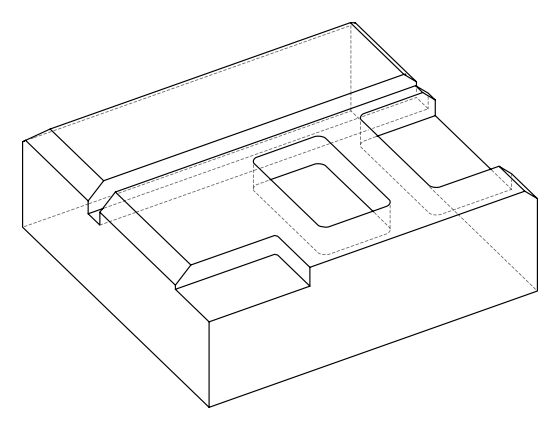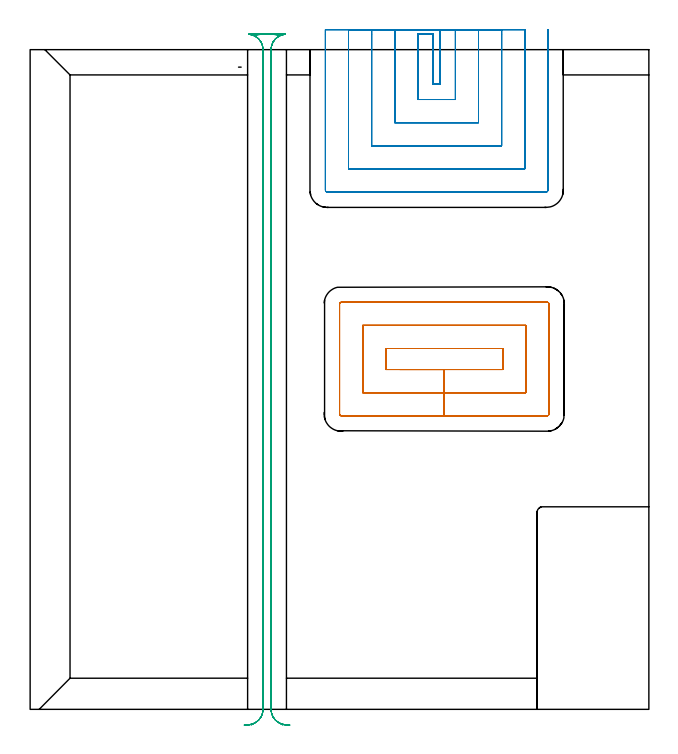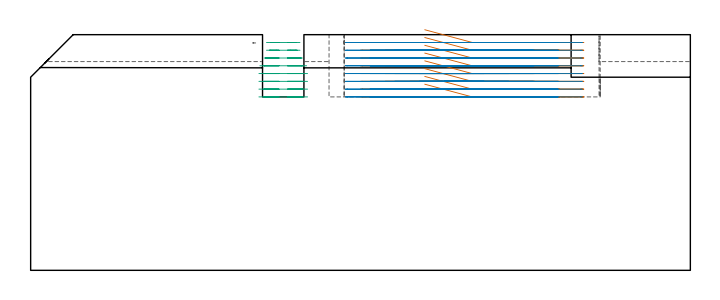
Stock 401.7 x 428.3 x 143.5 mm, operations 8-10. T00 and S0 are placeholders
(PLAN: 10 operations, 2 tool changes, 217.4 min)
(1 AREA_MILL | FG_CHAMFER_SURFACE | UGT0205_001 | 6.26 min | 19453 mm3)
(2 AREA_MILL_1 | FG_CHAMFER_SURFACE_1 | UGT0205_001 | 8.25 min | 29944 mm3)
(3 AREA_MILL_2 | FG_CHAMFER_SURFACE_2 | UGT0205_001 | 1 min | 4058 mm3)
(4 AREA_MILL_3 | FG_CHAMFER_SURFACE_3 | UGT0205_001 | 10.63 min | 36424 mm3)
(5 AREA_MILL_4 | FG_CHAMFER_SURFACE_4 | UGT0205_001 | 33.45 min | 138005 mm3)
(6 AREA_MILL_5 | FG_CHAMFER_SURFACE_5 | UGT0205_001 | 2.99 min | 8482 mm3)
(7 MILL_CORNER_NOTCH_RECTANGULAR | CORNER_NOTCH_RECTANGULAR | NXT0201_008 | Follow Part, ap 1.5, ae 75% | 92.49 min | 245580 mm3)
(8 MILL_RECTANGULAR_POCKET | POCKET_RECTANGULAR_STRAIGHT | UGT0201_094 | Follow Part, ap 5, ae 75% | 15.82 min | 549677 mm3)
(9 MILL_SLOT | SLOT_PARTIAL_RECTANGULAR | UGT0201_094 | Follow Part, ap 5, ae 75% | 31.41 min | 634081 mm3)
(10 MILL_RECTANGULAR_SLOT | SLOT_RECTANGULAR | UGT0201_094 | Follow Part, ap 5, ae 75% | 15.14 min | 403892 mm3)
(TOOL UGT0205_001 | Chamfer Mill 20 x 3 x 45 deg. | D20 FL50 Z2)
(TOOL NXT0201_008 | ENDMILL 6mm [2P460-0600-NA 1630] | D6 FL26 Z6)
(TOOL UGT0201_094 | End mill 20 mm | D20 FL38 Z4)
(OP 8 MILL_RECTANGULAR_POCKET)
G17 G21 G94 G90
T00 M6
G54
G17 G0 G90 X239.973 Y220.6 S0 M3
G43 Z153.5 H0
Z146.5
G94 G1 X268.85 Z138.762 F250.
X306.8 F500.
Y234.3
X230.9
Y220.6
X268.85
Y205.6
X321.8
Y249.3
X215.9
Y205.6
X268.85
Y190.6
X335.7
G3 X336.8 Y191.7 R1.1
G1 Y263.2
G3 X335.7 Y264.3 R1.1
G1 X202.
G3 X200.9 Y263.2 R1.1
G1 Y191.7
G3 X202. Y190.6 R1.1
G1 X268.85
X269.85
G0 X239.973 Y220.6 Z141.762
G1 X268.85 Z134.025 F250.
X306.8 F500.
Y234.3
X230.9
Y220.6
X268.85
Y205.6
X321.8
Y249.3
X215.9
Y205.6
X268.85
Y190.6
X335.7
G3 X336.8 Y191.7 R1.1
G1 Y263.2
G3 X335.7 Y264.3 R1.1
G1 X202.
G3 X200.9 Y263.2 R1.1
G1 Y191.7
G3 X202. Y190.6 R1.1
G1 X268.85
X269.85
G0 X239.973 Y220.6 Z137.025
G1 X268.85 Z129.287 F250.
X306.8 F500.
Y234.3
X230.9
Y220.6
X268.85
Y205.6
X321.8
Y249.3
X215.9
Y205.6
X268.85
Y190.6
X335.7
G3 X336.8 Y191.7 R1.1
G1 Y263.2
G3 X335.7 Y264.3 R1.1
G1 X202.
G3 X200.9 Y263.2 R1.1
G1 Y191.7
G3 X202. Y190.6 R1.1
G1 X268.85
X269.85
G0 X239.973 Y220.6 Z132.287
G1 X268.85 Z124.55 F250.
X306.8 F500.
Y234.3
X230.9
Y220.6
X268.85
Y205.6
X321.8
Y249.3
X215.9
Y205.6
X268.85
Y190.6
X335.7
G3 X336.8 Y191.7 R1.1
G1 Y263.2
G3 X335.7 Y264.3 R1.1
G1 X202.
G3 X200.9 Y263.2 R1.1
G1 Y191.7
G3 X202. Y190.6 R1.1
G1 X268.85
X269.85
G0 X239.973 Y220.6 Z127.55
G1 X268.85 Z119.812 F250.
X306.8 F500.
Y234.3
X230.9
Y220.6
X268.85
Y205.6
X321.8
Y249.3
X215.9
Y205.6
X268.85
Y190.6
X335.7
G3 X336.8 Y191.7 R1.1
G1 Y263.2
G3 X335.7 Y264.3 R1.1
G1 X202.
G3 X200.9 Y263.2 R1.1
G1 Y191.7
G3 X202. Y190.6 R1.1
G1 X268.85
X269.85
G0 X239.973 Y220.6 Z122.812
G1 X268.85 Z115.075 F250.
X306.8 F500.
Y234.3
X230.9
Y220.6
X268.85
Y205.6
X321.8
Y249.3
X215.9
Y205.6
X268.85
Y190.6
X335.7
G3 X336.8 Y191.7 R1.1
G1 Y263.2
G3 X335.7 Y264.3 R1.1
G1 X202.
G3 X200.9 Y263.2 R1.1
G1 Y191.7
G3 X202. Y190.6 R1.1
G1 X268.85
X269.85
G0 X239.973 Y220.6 Z118.075
G1 X268.85 Z110.337 F250.
X306.8 F500.
Y234.3
X230.9
Y220.6
X268.85
Y205.6
X321.8
Y249.3
X215.9
Y205.6
X268.85
Y190.6
X335.7
G3 X336.8 Y191.7 R1.1
G1 Y263.2
G3 X335.7 Y264.3 R1.1
G1 X202.
G3 X200.9 Y263.2 R1.1
G1 Y191.7
G3 X202. Y190.6 R1.1
G1 X268.85
X269.85
G0 X239.973 Y220.6 Z113.337
G1 X268.85 Z105.6 F250.
X306.8 F500.
Y234.3
X230.9
Y220.6
X268.85
Y205.6
X321.8
Y249.3
X215.9
Y205.6
X268.85
Y190.6
X335.7
G3 X336.8 Y191.7 R1.1
G1 Y263.2
G3 X335.7 Y264.3 R1.1
G1 X202.
G3 X200.9 Y263.2 R1.1
G1 Y191.7
G3 X202. Y190.6 R1.1
G1 X268.85
X269.85
G0 Z153.5
M5
M2
(OP 9 MILL_SLOT)
G17 G21 G94 G90
T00 M6
G54
G17 G0 G90 X266.1 Y441.3 S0 M3
G43 Z153.5 H0
Z138.762
G94 G1 Y438.3 F250.
Y405.9 F500.
X261.7
Y438.3
X251.7
Y395.9
X276.1
Y438.3
Y441.3 F250.
X236.7
Y438.3
Y380.9 F500.
X291.1
Y438.3
Y441.3 F250.
X221.7
Y438.3
Y365.9 F500.
X306.1
Y438.3
Y441.3 F250.
X206.7
Y438.3
Y350.9 F500.
X321.1
Y438.3
Y441.3 F250.
X191.7
Y438.3
Y337. F500.
G3 X192.8 Y335.9 R1.1
G1 X335.
G3 X336.1 Y337. R1.1
G1 Y438.3
Y441.3 F250.
G0 X266.1 Z134.025
G1 Y438.3
Y405.9 F500.
X261.7
Y438.3
X251.7
Y395.9
X276.1
Y438.3
Y441.3 F250.
X236.7
Y438.3
Y380.9 F500.
X291.1
Y438.3
Y441.3 F250.
X221.7
Y438.3
Y365.9 F500.
X306.1
Y438.3
Y441.3 F250.
X206.7
Y438.3
Y350.9 F500.
X321.1
Y438.3
Y441.3 F250.
X191.7
Y438.3
Y337. F500.
G3 X192.8 Y335.9 R1.1
G1 X335.
G3 X336.1 Y337. R1.1
G1 Y438.3
Y441.3 F250.
G0 X266.1 Z129.287
G1 Y438.3
Y405.9 F500.
X261.7
Y438.3
X251.7
Y395.9
X276.1
Y438.3
Y441.3 F250.
X236.7
Y438.3
Y380.9 F500.
X291.1
Y438.3
Y441.3 F250.
X221.7
Y438.3
Y365.9 F500.
X306.1
Y438.3
Y441.3 F250.
X206.7
Y438.3
Y350.9 F500.
X321.1
Y438.3
Y441.3 F250.
X191.7
Y438.3
Y337. F500.
G3 X192.8 Y335.9 R1.1
G1 X335.
G3 X336.1 Y337. R1.1
G1 Y438.3
Y441.3 F250.
G0 X266.1 Z124.55
G1 Y438.3
Y405.9 F500.
X261.7
Y438.3
X251.7
Y395.9
X276.1
Y438.3
Y441.3 F250.
X236.7
Y438.3
Y380.9 F500.
X291.1
Y438.3
Y441.3 F250.
X221.7
Y438.3
Y365.9 F500.
X306.1
Y438.3
Y441.3 F250.
X206.7
Y438.3
Y350.9 F500.
X321.1
Y438.3
Y441.3 F250.
X191.7
Y438.3
Y337. F500.
G3 X192.8 Y335.9 R1.1
G1 X335.
G3 X336.1 Y337. R1.1
G1 Y438.3
Y441.3 F250.
G0 X266.1 Z119.812
G1 Y438.3
Y405.9 F500.
X261.7
Y438.3
X251.7
Y395.9
X276.1
Y438.3
Y441.3 F250.
X236.7
Y438.3
Y380.9 F500.
X291.1
Y438.3
Y441.3 F250.
X221.7
Y438.3
Y365.9 F500.
X306.1
Y438.3
Y441.3 F250.
X206.7
Y438.3
Y350.9 F500.
X321.1
Y438.3
Y441.3 F250.
X191.7
Y438.3
Y337. F500.
G3 X192.8 Y335.9 R1.1
G1 X335.
G3 X336.1 Y337. R1.1
G1 Y438.3
Y441.3 F250.
G0 X266.1 Z115.075
G1 Y438.3
Y405.9 F500.
X261.7
Y438.3
X251.7
Y395.9
X276.1
Y438.3
Y441.3 F250.
X236.7
Y438.3
Y380.9 F500.
X291.1
Y438.3
Y441.3 F250.
X221.7
Y438.3
Y365.9 F500.
X306.1
Y438.3
Y441.3 F250.
X206.7
Y438.3
Y350.9 F500.
X321.1
Y438.3
Y441.3 F250.
X191.7
Y438.3
Y337. F500.
G3 X192.8 Y335.9 R1.1
G1 X335.
G3 X336.1 Y337. R1.1
G1 Y438.3
Y441.3 F250.
G0 X266.1 Z110.337
G1 Y438.3
Y405.9 F500.
X261.7
Y438.3
X251.7
Y395.9
X276.1
Y438.3
Y441.3 F250.
X236.7
Y438.3
Y380.9 F500.
X291.1
Y438.3
Y441.3 F250.
X221.7
Y438.3
Y365.9 F500.
X306.1
Y438.3
Y441.3 F250.
X206.7
Y438.3
Y350.9 F500.
X321.1
Y438.3
Y441.3 F250.
X191.7
Y438.3
Y337. F500.
G3 X192.8 Y335.9 R1.1
G1 X335.
G3 X336.1 Y337. R1.1
G1 Y438.3
Y441.3 F250.
G0 X266.1 Z105.6
G1 Y438.3
Y405.9 F500.
X261.7
Y438.3
X251.7
Y395.9
X276.1
Y438.3
Y441.3 F250.
X236.7
Y438.3
Y380.9 F500.
X291.1
Y438.3
Y441.3 F250.
X221.7
Y438.3
Y365.9 F500.
X306.1
Y438.3
Y441.3 F250.
X206.7
Y438.3
Y350.9 F500.
X321.1
Y438.3
Y441.3 F250.
X191.7
Y438.3
Y337. F500.
G3 X192.8 Y335.9 R1.1
G1 X335.
G3 X336.1 Y337. R1.1
G1 Y438.3
Y441.3 F250.
G0 Z153.5
M5
M2
(OP 10 MILL_RECTANGULAR_SLOT)
G17 G21 G94 G90
T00 M6
G54
G17 G0 G90 X163.998 Y-10.16 S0 M3
G43 Z153.5 H0
Z138.762
G94 G1 X161.4 Y-8.66 F250.
G2 X156.4 Y0. R10. F500.
G1 Y428.3
G2 X161.4 Y436.96 R10.
G3 X156.4 Y438.3 R10.
G1 X151.2
G3 X146.2 Y436.96 R10.
G2 X151.2 Y428.3 R10.
G1 Y0.
G2 X146.2 Y-8.66 R10.
G1 X143.602 Y-10.16 F250.
G0 X163.998 Z134.025
G1 X161.4 Y-8.66
G2 X156.4 Y0. R10. F500.
G1 Y428.3
G2 X162.243 Y437.395 R10.
G3 X158.086 Y438.3 R10.
G1 X149.51
G3 X145.355 Y437.396 R10.
G2 X151.2 Y428.3 R10.
G1 Y0.
G2 X146.2 Y-8.66 R10.
G1 X143.602 Y-10.16 F250.
G0 X165.466 Y-10.398 Z129.287
G1 X162.681 Y-9.283
G2 X156.4 Y0. R10. F500.
G1 Y428.3
G2 X164.616 Y438.14 R10.
G1 X164.621 Y438.169
G3 X163.008 Y438.3 R10.
G1 X144.619
G3 X142.992 Y438.167 R10.
G1 X142.997 Y438.137
G2 X151.2 Y428.3 R10.
G1 Y0.
G2 X144.907 Y-9.288 R10.
G1 X142.12 Y-10.4 F250.
G0 X168.047 Y-10.31 Z124.55
G1 X165.073 Y-9.912
G2 X156.4 Y0. R10. F500.
G1 Y428.3
G2 X165.626 Y438.27 R10.
G1 Y438.3
X141.974
Y438.27
G2 X151.2 Y428.3 R10.
G1 Y0.
G2 X142.55 Y-9.908 R10.
G1 X139.578 Y-10.314 F250.
G0 X168.617 Y-10.202 Z119.812
G1 X165.626 Y-9.97
G2 X156.4 Y0. R10. F500.
G1 Y428.3
G2 X165.626 Y438.27 R10.
G1 Y438.3
X141.974
Y438.27
G2 X151.2 Y428.3 R10.
G1 Y0.
G2 X141.974 Y-9.97 R10.
G1 X138.983 Y-10.202 F250.
G0 X168.617 Z115.075
G1 X165.626 Y-9.97
G2 X156.4 Y0. R10. F500.
G1 Y428.3
G2 X165.626 Y438.27 R10.
G1 Y438.3
X141.974
Y438.27
G2 X151.2 Y428.3 R10.
G1 Y0.
G2 X141.974 Y-9.97 R10.
G1 X138.983 Y-10.202 F250.
G0 X168.617 Z110.337
G1 X165.626 Y-9.97
G2 X156.4 Y0. R10. F500.
G1 Y428.3
G2 X165.626 Y438.27 R10.
G1 Y438.3
X141.974
Y438.27
G2 X151.2 Y428.3 R10.
G1 Y0.
G2 X141.974 Y-9.97 R10.
G1 X138.983 Y-10.202 F250.
G0 X168.617 Z105.6
G1 X165.626 Y-9.97
G2 X156.4 Y0. R10. F500.
G1 Y428.3
G2 X165.626 Y438.27 R10.
G1 Y438.3
X141.974
Y438.27
G2 X151.2 Y428.3 R10.
G1 Y0.
G2 X141.974 Y-9.97 R10.
G1 X138.983 Y-10.202 F250.
G0 Z153.5
M5
M2
